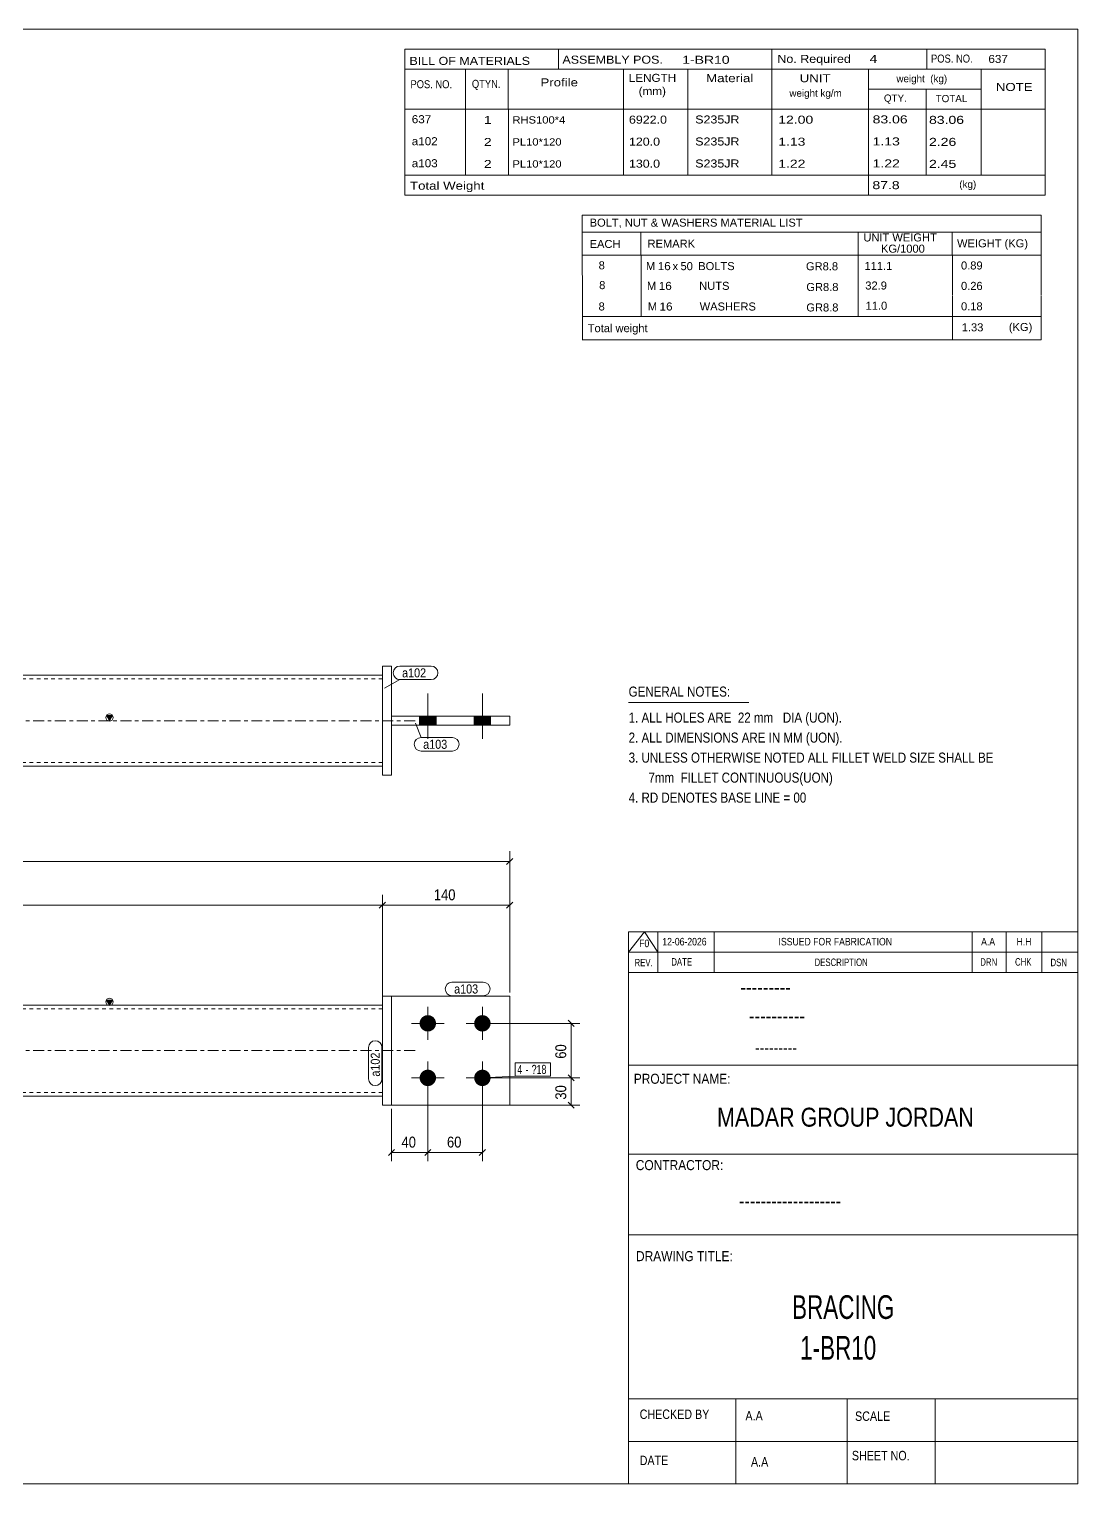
# Model space of a CAD drawing. Header units: millimetres. Extents: x 2 to 579, y 1 to 405.
# Drawn here: x 290.7 to 579, y 5 to 405 of the extents above; entities that cross this region are included whole.
import ezdxf

# ---------------------------------------------------------------- set-up
doc = ezdxf.new("R2010")
doc.units = ezdxf.units.MM
for name, pattern in [('XKITLINE00', [0]), ('XKITLINE01', [4, 1, -1, 1, -1]), ('XKITLINE03', [6, 3, -1, 1, -1])]:
    doc.linetypes.add(name, pattern=pattern)
for name, color, linetype, lineweight in [('Bolt', 3, 'Continuous', 0), ('BoltMark', 7, 'Continuous', 0), ('Dimensions', 7, 'Continuous', 0), ('DrawingSheet', 5, 'Continuous', 0), ('OtherObjectType', 7, 'Continuous', 0), ('Part', 2, 'Continuous', 0), ('PartMark', 7, 'Continuous', 0)]:
    doc.layers.add(name, color=color, linetype=linetype, lineweight=lineweight)
doc.styles.add('@ARIAL_UNICODE_MS_BOLD', font='ARIAL.TTF')
doc.styles.add('ARIAL', font='ARIAL.TTF')
doc.styles.add('ARIAL_NARROW', font='ARIALN.TTF')
doc.styles.add('COMIC_SANS_MS_BOLD', font='COMICBD.TTF')
doc.styles.add('SWIS721_EX_BT', font='ARIAL.TTF')
doc.styles.add('SWISSE', font='ARIAL.TTF')

# ---------------------------------------------------------------- blocks, each defined once
blk = doc.blocks.new('*A2')
at = {"layer": 'Bolt'}
for points in [[(400.36, 133.88), (400.41, 133.88), (400.47, 133.88), (400.52, 133.87), (400.58, 133.87), (400.63, 133.86), (400.68, 133.85), (400.74, 133.84), (400.79, 133.83), (400.85, 133.81), (400.9, 133.8), (400.95, 133.79), (401.01, 133.77), (401.06, 133.75), (401.11, 133.73), (401.16, 133.71), (401.21, 133.69), (401.26, 133.67), (401.31, 133.64), (401.36, 133.62), (401.41, 133.59), (401.46, 133.56), (401.5, 133.53), (401.55, 133.5), (401.6, 133.47), (401.64, 133.44), (401.68, 133.41), (401.73, 133.37), (401.77, 133.34), (401.81, 133.3), (401.85, 133.26), (401.89, 133.22), (401.93, 133.18), (401.97, 133.14), (402, 133.1), (402.04, 133.06), (402.07, 133.02), (402.11, 132.97), (402.14, 132.93), (402.17, 132.88), (402.2, 132.84), (402.23, 132.79), (402.26, 132.74), (402.28, 132.69), (402.31, 132.64), (402.33, 132.59), (402.36, 132.54), (402.38, 132.49), (402.4, 132.44), (402.42, 132.39), (402.44, 132.34), (402.45, 132.29), (402.47, 132.23), (402.48, 132.18), (402.5, 132.13), (402.51, 132.07), (402.52, 132.02), (402.53, 131.96), (402.53, 131.91), (402.54, 131.85), (402.54, 131.8), (402.55, 131.74), (402.55, 131.69), (402.55, 131.63), (402.55, 131.58), (402.55, 131.52), (402.54, 131.47), (402.54, 131.41), (402.53, 131.36), (402.53, 131.3), (402.52, 131.25), (402.51, 131.19), (402.5, 131.14), (402.48, 131.09), (402.47, 131.03), (402.45, 130.98), (402.44, 130.93), (402.42, 130.87), (402.4, 130.82), (402.38, 130.77), (402.36, 130.72), (402.33, 130.67), (402.31, 130.62), (402.28, 130.57), (402.26, 130.52), (402.23, 130.48), (402.2, 130.43), (402.17, 130.38), (402.14, 130.34), (402.11, 130.29), (402.07, 130.25), (402.04, 130.2), (402, 130.16), (401.97, 130.12), (401.93, 130.08), (401.89, 130.04), (401.85, 130), (401.81, 129.97), (401.77, 129.93), (401.73, 129.89), (401.68, 129.86), (401.64, 129.82), (401.6, 129.79), (401.55, 129.76), (401.5, 129.73), (401.46, 129.7), (401.41, 129.67), (401.36, 129.65), (401.31, 129.62), (401.26, 129.6), (401.21, 129.58), (401.16, 129.55), (401.11, 129.53), (401.06, 129.51), (401.01, 129.5), (400.95, 129.48), (400.9, 129.46), (400.85, 129.45), (400.79, 129.44), (400.74, 129.43), (400.68, 129.42), (400.63, 129.41), (400.58, 129.4), (400.52, 129.39), (400.47, 129.39), (400.41, 129.38), (400.36, 129.38), (400.3, 129.38), (400.24, 129.38), (400.19, 129.38), (400.13, 129.39), (400.08, 129.39), (400.02, 129.4), (399.97, 129.41), (399.92, 129.42), (399.86, 129.43), (399.81, 129.44), (399.75, 129.45), (399.7, 129.46), (399.65, 129.48), (399.59, 129.5), (399.54, 129.51), (399.49, 129.53), (399.44, 129.55), (399.39, 129.58), (399.34, 129.6), (399.29, 129.62), (399.24, 129.65), (399.19, 129.67), (399.14, 129.7), (399.1, 129.73), (399.05, 129.76), (399, 129.79), (398.96, 129.82), (398.92, 129.86), (398.87, 129.89), (398.83, 129.93), (398.79, 129.97), (398.75, 130), (398.71, 130.04), (398.67, 130.08), (398.63, 130.12), (398.6, 130.16), (398.56, 130.2), (398.53, 130.25), (398.49, 130.29), (398.46, 130.34), (398.43, 130.38), (398.4, 130.43), (398.37, 130.48), (398.34, 130.52), (398.32, 130.57), (398.29, 130.62), (398.27, 130.67), (398.24, 130.72), (398.22, 130.77), (398.2, 130.82), (398.18, 130.87), (398.16, 130.93), (398.15, 130.98), (398.13, 131.03), (398.12, 131.09), (398.1, 131.14), (398.09, 131.19), (398.08, 131.25), (398.07, 131.3), (398.07, 131.36), (398.06, 131.41), (398.06, 131.47), (398.05, 131.52), (398.05, 131.58), (398.05, 131.63), (398.05, 131.69), (398.05, 131.74), (398.06, 131.8), (398.06, 131.85), (398.07, 131.91), (398.07, 131.96), (398.08, 132.02), (398.09, 132.07), (398.1, 132.13), (398.12, 132.18), (398.13, 132.23), (398.15, 132.29), (398.16, 132.34), (398.18, 132.39), (398.2, 132.44), (398.22, 132.49), (398.24, 132.54), (398.27, 132.59), (398.29, 132.64), (398.32, 132.69), (398.34, 132.74), (398.37, 132.79), (398.4, 132.84), (398.43, 132.88), (398.46, 132.93), (398.49, 132.97), (398.53, 133.02), (398.56, 133.06), (398.6, 133.1), (398.63, 133.14), (398.67, 133.18), (398.71, 133.22), (398.75, 133.26), (398.79, 133.3), (398.83, 133.34), (398.87, 133.37), (398.92, 133.41), (398.96, 133.44), (399, 133.47), (399.05, 133.5), (399.1, 133.53), (399.14, 133.56), (399.19, 133.59), (399.24, 133.62), (399.29, 133.64), (399.34, 133.67), (399.39, 133.69), (399.44, 133.71), (399.49, 133.73), (399.54, 133.75), (399.59, 133.77), (399.65, 133.79), (399.7, 133.8), (399.75, 133.81), (399.81, 133.83), (399.86, 133.84), (399.92, 133.85), (399.97, 133.86), (400.02, 133.87), (400.08, 133.87), (400.13, 133.88), (400.19, 133.88), (400.24, 133.88), (400.3, 133.88)], [(415.36, 133.88), (415.41, 133.88), (415.47, 133.88), (415.52, 133.87), (415.58, 133.87), (415.63, 133.86), (415.68, 133.85), (415.74, 133.84), (415.79, 133.83), (415.85, 133.81), (415.9, 133.8), (415.95, 133.79), (416.01, 133.77), (416.06, 133.75), (416.11, 133.73), (416.16, 133.71), (416.21, 133.69), (416.26, 133.67), (416.31, 133.64), (416.36, 133.62), (416.41, 133.59), (416.46, 133.56), (416.5, 133.53), (416.55, 133.5), (416.6, 133.47), (416.64, 133.44), (416.68, 133.41), (416.73, 133.37), (416.77, 133.34), (416.81, 133.3), (416.85, 133.26), (416.89, 133.22), (416.93, 133.18), (416.97, 133.14), (417, 133.1), (417.04, 133.06), (417.07, 133.02), (417.11, 132.97), (417.14, 132.93), (417.17, 132.88), (417.2, 132.84), (417.23, 132.79), (417.26, 132.74), (417.28, 132.69), (417.31, 132.64), (417.33, 132.59), (417.36, 132.54), (417.38, 132.49), (417.4, 132.44), (417.42, 132.39), (417.44, 132.34), (417.45, 132.29), (417.47, 132.23), (417.48, 132.18), (417.5, 132.13), (417.51, 132.07), (417.52, 132.02), (417.53, 131.96), (417.53, 131.91), (417.54, 131.85), (417.54, 131.8), (417.55, 131.74), (417.55, 131.69), (417.55, 131.63), (417.55, 131.58), (417.55, 131.52), (417.54, 131.47), (417.54, 131.41), (417.53, 131.36), (417.53, 131.3), (417.52, 131.25), (417.51, 131.19), (417.5, 131.14), (417.48, 131.09), (417.47, 131.03), (417.45, 130.98), (417.44, 130.93), (417.42, 130.87), (417.4, 130.82), (417.38, 130.77), (417.36, 130.72), (417.33, 130.67), (417.31, 130.62), (417.28, 130.57), (417.26, 130.52), (417.23, 130.48), (417.2, 130.43), (417.17, 130.38), (417.14, 130.34), (417.11, 130.29), (417.07, 130.25), (417.04, 130.2), (417, 130.16), (416.97, 130.12), (416.93, 130.08), (416.89, 130.04), (416.85, 130), (416.81, 129.97), (416.77, 129.93), (416.73, 129.89), (416.68, 129.86), (416.64, 129.82), (416.6, 129.79), (416.55, 129.76), (416.5, 129.73), (416.46, 129.7), (416.41, 129.67), (416.36, 129.65), (416.31, 129.62), (416.26, 129.6), (416.21, 129.58), (416.16, 129.55), (416.11, 129.53), (416.06, 129.51), (416.01, 129.5), (415.95, 129.48), (415.9, 129.46), (415.85, 129.45), (415.79, 129.44), (415.74, 129.43), (415.68, 129.42), (415.63, 129.41), (415.58, 129.4), (415.52, 129.39), (415.47, 129.39), (415.41, 129.38), (415.36, 129.38), (415.3, 129.38), (415.24, 129.38), (415.19, 129.38), (415.13, 129.39), (415.08, 129.39), (415.02, 129.4), (414.97, 129.41), (414.92, 129.42), (414.86, 129.43), (414.81, 129.44), (414.75, 129.45), (414.7, 129.46), (414.65, 129.48), (414.59, 129.5), (414.54, 129.51), (414.49, 129.53), (414.44, 129.55), (414.39, 129.58), (414.34, 129.6), (414.29, 129.62), (414.24, 129.65), (414.19, 129.67), (414.14, 129.7), (414.1, 129.73), (414.05, 129.76), (414, 129.79), (413.96, 129.82), (413.92, 129.86), (413.87, 129.89), (413.83, 129.93), (413.79, 129.97), (413.75, 130), (413.71, 130.04), (413.67, 130.08), (413.63, 130.12), (413.6, 130.16), (413.56, 130.2), (413.53, 130.25), (413.49, 130.29), (413.46, 130.34), (413.43, 130.38), (413.4, 130.43), (413.37, 130.48), (413.34, 130.52), (413.32, 130.57), (413.29, 130.62), (413.27, 130.67), (413.24, 130.72), (413.22, 130.77), (413.2, 130.82), (413.18, 130.87), (413.16, 130.93), (413.15, 130.98), (413.13, 131.03), (413.12, 131.09), (413.1, 131.14), (413.09, 131.19), (413.08, 131.25), (413.07, 131.3), (413.07, 131.36), (413.06, 131.41), (413.06, 131.47), (413.05, 131.52), (413.05, 131.58), (413.05, 131.63), (413.05, 131.69), (413.05, 131.74), (413.06, 131.8), (413.06, 131.85), (413.07, 131.91), (413.07, 131.96), (413.08, 132.02), (413.09, 132.07), (413.1, 132.13), (413.12, 132.18), (413.13, 132.23), (413.15, 132.29), (413.16, 132.34), (413.18, 132.39), (413.2, 132.44), (413.22, 132.49), (413.24, 132.54), (413.27, 132.59), (413.29, 132.64), (413.32, 132.69), (413.34, 132.74), (413.37, 132.79), (413.4, 132.84), (413.43, 132.88), (413.46, 132.93), (413.49, 132.97), (413.53, 133.02), (413.56, 133.06), (413.6, 133.1), (413.63, 133.14), (413.67, 133.18), (413.71, 133.22), (413.75, 133.26), (413.79, 133.3), (413.83, 133.34), (413.87, 133.37), (413.92, 133.41), (413.96, 133.44), (414, 133.47), (414.05, 133.5), (414.1, 133.53), (414.14, 133.56), (414.19, 133.59), (414.24, 133.62), (414.29, 133.64), (414.34, 133.67), (414.39, 133.69), (414.44, 133.71), (414.49, 133.73), (414.54, 133.75), (414.59, 133.77), (414.65, 133.79), (414.7, 133.8), (414.75, 133.81), (414.81, 133.83), (414.86, 133.84), (414.92, 133.85), (414.97, 133.86), (415.02, 133.87), (415.08, 133.87), (415.13, 133.88), (415.19, 133.88), (415.24, 133.88), (415.3, 133.88)], [(400.36, 118.88), (400.41, 118.88), (400.47, 118.88), (400.52, 118.87), (400.58, 118.87), (400.63, 118.86), (400.68, 118.85), (400.74, 118.84), (400.79, 118.83), (400.85, 118.81), (400.9, 118.8), (400.95, 118.79), (401.01, 118.77), (401.06, 118.75), (401.11, 118.73), (401.16, 118.71), (401.21, 118.69), (401.26, 118.67), (401.31, 118.64), (401.36, 118.62), (401.41, 118.59), (401.46, 118.56), (401.5, 118.53), (401.55, 118.5), (401.6, 118.47), (401.64, 118.44), (401.68, 118.41), (401.73, 118.37), (401.77, 118.34), (401.81, 118.3), (401.85, 118.26), (401.89, 118.22), (401.93, 118.18), (401.97, 118.14), (402, 118.1), (402.04, 118.06), (402.07, 118.02), (402.11, 117.97), (402.14, 117.93), (402.17, 117.88), (402.2, 117.84), (402.23, 117.79), (402.26, 117.74), (402.28, 117.69), (402.31, 117.64), (402.33, 117.59), (402.36, 117.54), (402.38, 117.49), (402.4, 117.44), (402.42, 117.39), (402.44, 117.34), (402.45, 117.29), (402.47, 117.23), (402.48, 117.18), (402.5, 117.13), (402.51, 117.07), (402.52, 117.02), (402.53, 116.96), (402.53, 116.91), (402.54, 116.85), (402.54, 116.8), (402.55, 116.74), (402.55, 116.69), (402.55, 116.63), (402.55, 116.58), (402.55, 116.52), (402.54, 116.47), (402.54, 116.41), (402.53, 116.36), (402.53, 116.3), (402.52, 116.25), (402.51, 116.19), (402.5, 116.14), (402.48, 116.09), (402.47, 116.03), (402.45, 115.98), (402.44, 115.93), (402.42, 115.87), (402.4, 115.82), (402.38, 115.77), (402.36, 115.72), (402.33, 115.67), (402.31, 115.62), (402.28, 115.57), (402.26, 115.52), (402.23, 115.48), (402.2, 115.43), (402.17, 115.38), (402.14, 115.34), (402.11, 115.29), (402.07, 115.25), (402.04, 115.2), (402, 115.16), (401.97, 115.12), (401.93, 115.08), (401.89, 115.04), (401.85, 115), (401.81, 114.97), (401.77, 114.93), (401.73, 114.89), (401.68, 114.86), (401.64, 114.82), (401.6, 114.79), (401.55, 114.76), (401.5, 114.73), (401.46, 114.7), (401.41, 114.67), (401.36, 114.65), (401.31, 114.62), (401.26, 114.6), (401.21, 114.58), (401.16, 114.55), (401.11, 114.53), (401.06, 114.51), (401.01, 114.5), (400.95, 114.48), (400.9, 114.46), (400.85, 114.45), (400.79, 114.44), (400.74, 114.43), (400.68, 114.42), (400.63, 114.41), (400.58, 114.4), (400.52, 114.39), (400.47, 114.39), (400.41, 114.38), (400.36, 114.38), (400.3, 114.38), (400.24, 114.38), (400.19, 114.38), (400.13, 114.39), (400.08, 114.39), (400.02, 114.4), (399.97, 114.41), (399.92, 114.42), (399.86, 114.43), (399.81, 114.44), (399.75, 114.45), (399.7, 114.46), (399.65, 114.48), (399.59, 114.5), (399.54, 114.51), (399.49, 114.53), (399.44, 114.55), (399.39, 114.58), (399.34, 114.6), (399.29, 114.62), (399.24, 114.65), (399.19, 114.67), (399.14, 114.7), (399.1, 114.73), (399.05, 114.76), (399, 114.79), (398.96, 114.82), (398.92, 114.86), (398.87, 114.89), (398.83, 114.93), (398.79, 114.97), (398.75, 115), (398.71, 115.04), (398.67, 115.08), (398.63, 115.12), (398.6, 115.16), (398.56, 115.2), (398.53, 115.25), (398.49, 115.29), (398.46, 115.34), (398.43, 115.38), (398.4, 115.43), (398.37, 115.48), (398.34, 115.52), (398.32, 115.57), (398.29, 115.62), (398.27, 115.67), (398.24, 115.72), (398.22, 115.77), (398.2, 115.82), (398.18, 115.87), (398.16, 115.93), (398.15, 115.98), (398.13, 116.03), (398.12, 116.09), (398.1, 116.14), (398.09, 116.19), (398.08, 116.25), (398.07, 116.3), (398.07, 116.36), (398.06, 116.41), (398.06, 116.47), (398.05, 116.52), (398.05, 116.58), (398.05, 116.63), (398.05, 116.69), (398.05, 116.74), (398.06, 116.8), (398.06, 116.85), (398.07, 116.91), (398.07, 116.96), (398.08, 117.02), (398.09, 117.07), (398.1, 117.13), (398.12, 117.18), (398.13, 117.23), (398.15, 117.29), (398.16, 117.34), (398.18, 117.39), (398.2, 117.44), (398.22, 117.49), (398.24, 117.54), (398.27, 117.59), (398.29, 117.64), (398.32, 117.69), (398.34, 117.74), (398.37, 117.79), (398.4, 117.84), (398.43, 117.88), (398.46, 117.93), (398.49, 117.97), (398.53, 118.02), (398.56, 118.06), (398.6, 118.1), (398.63, 118.14), (398.67, 118.18), (398.71, 118.22), (398.75, 118.26), (398.79, 118.3), (398.83, 118.34), (398.87, 118.37), (398.92, 118.41), (398.96, 118.44), (399, 118.47), (399.05, 118.5), (399.1, 118.53), (399.14, 118.56), (399.19, 118.59), (399.24, 118.62), (399.29, 118.64), (399.34, 118.67), (399.39, 118.69), (399.44, 118.71), (399.49, 118.73), (399.54, 118.75), (399.59, 118.77), (399.65, 118.79), (399.7, 118.8), (399.75, 118.81), (399.81, 118.83), (399.86, 118.84), (399.92, 118.85), (399.97, 118.86), (400.02, 118.87), (400.08, 118.87), (400.13, 118.88), (400.19, 118.88), (400.24, 118.88), (400.3, 118.88)], [(415.36, 118.88), (415.41, 118.88), (415.47, 118.88), (415.52, 118.87), (415.58, 118.87), (415.63, 118.86), (415.68, 118.85), (415.74, 118.84), (415.79, 118.83), (415.85, 118.81), (415.9, 118.8), (415.95, 118.79), (416.01, 118.77), (416.06, 118.75), (416.11, 118.73), (416.16, 118.71), (416.21, 118.69), (416.26, 118.67), (416.31, 118.64), (416.36, 118.62), (416.41, 118.59), (416.46, 118.56), (416.5, 118.53), (416.55, 118.5), (416.6, 118.47), (416.64, 118.44), (416.68, 118.41), (416.73, 118.37), (416.77, 118.34), (416.81, 118.3), (416.85, 118.26), (416.89, 118.22), (416.93, 118.18), (416.97, 118.14), (417, 118.1), (417.04, 118.06), (417.07, 118.02), (417.11, 117.97), (417.14, 117.93), (417.17, 117.88), (417.2, 117.84), (417.23, 117.79), (417.26, 117.74), (417.28, 117.69), (417.31, 117.64), (417.33, 117.59), (417.36, 117.54), (417.38, 117.49), (417.4, 117.44), (417.42, 117.39), (417.44, 117.34), (417.45, 117.29), (417.47, 117.23), (417.48, 117.18), (417.5, 117.13), (417.51, 117.07), (417.52, 117.02), (417.53, 116.96), (417.53, 116.91), (417.54, 116.85), (417.54, 116.8), (417.55, 116.74), (417.55, 116.69), (417.55, 116.63), (417.55, 116.58), (417.55, 116.52), (417.54, 116.47), (417.54, 116.41), (417.53, 116.36), (417.53, 116.3), (417.52, 116.25), (417.51, 116.19), (417.5, 116.14), (417.48, 116.09), (417.47, 116.03), (417.45, 115.98), (417.44, 115.93), (417.42, 115.87), (417.4, 115.82), (417.38, 115.77), (417.36, 115.72), (417.33, 115.67), (417.31, 115.62), (417.28, 115.57), (417.26, 115.52), (417.23, 115.48), (417.2, 115.43), (417.17, 115.38), (417.14, 115.34), (417.11, 115.29), (417.07, 115.25), (417.04, 115.2), (417, 115.16), (416.97, 115.12), (416.93, 115.08), (416.89, 115.04), (416.85, 115), (416.81, 114.97), (416.77, 114.93), (416.73, 114.89), (416.68, 114.86), (416.64, 114.82), (416.6, 114.79), (416.55, 114.76), (416.5, 114.73), (416.46, 114.7), (416.41, 114.67), (416.36, 114.65), (416.31, 114.62), (416.26, 114.6), (416.21, 114.58), (416.16, 114.55), (416.11, 114.53), (416.06, 114.51), (416.01, 114.5), (415.95, 114.48), (415.9, 114.46), (415.85, 114.45), (415.79, 114.44), (415.74, 114.43), (415.68, 114.42), (415.63, 114.41), (415.58, 114.4), (415.52, 114.39), (415.47, 114.39), (415.41, 114.38), (415.36, 114.38), (415.3, 114.38), (415.24, 114.38), (415.19, 114.38), (415.13, 114.39), (415.08, 114.39), (415.02, 114.4), (414.97, 114.41), (414.92, 114.42), (414.86, 114.43), (414.81, 114.44), (414.75, 114.45), (414.7, 114.46), (414.65, 114.48), (414.59, 114.5), (414.54, 114.51), (414.49, 114.53), (414.44, 114.55), (414.39, 114.58), (414.34, 114.6), (414.29, 114.62), (414.24, 114.65), (414.19, 114.67), (414.14, 114.7), (414.1, 114.73), (414.05, 114.76), (414, 114.79), (413.96, 114.82), (413.92, 114.86), (413.87, 114.89), (413.83, 114.93), (413.79, 114.97), (413.75, 115), (413.71, 115.04), (413.67, 115.08), (413.63, 115.12), (413.6, 115.16), (413.56, 115.2), (413.53, 115.25), (413.49, 115.29), (413.46, 115.34), (413.43, 115.38), (413.4, 115.43), (413.37, 115.48), (413.34, 115.52), (413.32, 115.57), (413.29, 115.62), (413.27, 115.67), (413.24, 115.72), (413.22, 115.77), (413.2, 115.82), (413.18, 115.87), (413.16, 115.93), (413.15, 115.98), (413.13, 116.03), (413.12, 116.09), (413.1, 116.14), (413.09, 116.19), (413.08, 116.25), (413.07, 116.3), (413.07, 116.36), (413.06, 116.41), (413.06, 116.47), (413.05, 116.52), (413.05, 116.58), (413.05, 116.63), (413.05, 116.69), (413.05, 116.74), (413.06, 116.8), (413.06, 116.85), (413.07, 116.91), (413.07, 116.96), (413.08, 117.02), (413.09, 117.07), (413.1, 117.13), (413.12, 117.18), (413.13, 117.23), (413.15, 117.29), (413.16, 117.34), (413.18, 117.39), (413.2, 117.44), (413.22, 117.49), (413.24, 117.54), (413.27, 117.59), (413.29, 117.64), (413.32, 117.69), (413.34, 117.74), (413.37, 117.79), (413.4, 117.84), (413.43, 117.88), (413.46, 117.93), (413.49, 117.97), (413.53, 118.02), (413.56, 118.06), (413.6, 118.1), (413.63, 118.14), (413.67, 118.18), (413.71, 118.22), (413.75, 118.26), (413.79, 118.3), (413.83, 118.34), (413.87, 118.37), (413.92, 118.41), (413.96, 118.44), (414, 118.47), (414.05, 118.5), (414.1, 118.53), (414.14, 118.56), (414.19, 118.59), (414.24, 118.62), (414.29, 118.64), (414.34, 118.67), (414.39, 118.69), (414.44, 118.71), (414.49, 118.73), (414.54, 118.75), (414.59, 118.77), (414.65, 118.79), (414.7, 118.8), (414.75, 118.81), (414.81, 118.83), (414.86, 118.84), (414.92, 118.85), (414.97, 118.86), (415.02, 118.87), (415.08, 118.87), (415.13, 118.88), (415.19, 118.88), (415.24, 118.88), (415.3, 118.88)]]:
    blk.add_hatch(color=3, dxfattribs=at).paths.add_polyline_path(points, flags=17)
at = {"layer": 'Bolt', "color": 3, "linetype": 'XKITLINE00', "lineweight": 0}
for p, q in [((400.3, 127.13), (400.3, 136.13)), ((415.3, 127.13), (415.3, 136.13)), ((395.8, 131.63), (404.8, 131.63)), ((410.8, 131.63), (419.8, 131.63)), ((400.3, 112.13), (400.3, 121.13)), ((415.3, 112.13), (415.3, 121.13)), ((395.8, 116.63), (404.8, 116.63)), ((410.8, 116.63), (419.8, 116.63))]:
    blk.add_line(p, q, dxfattribs=at)
blk = doc.blocks.new('*A3')
at = {"layer": 'Part'}
blk.add_hatch(color=2, dxfattribs=at).paths.add_polyline_path([(312, 138.03), (313.6, 138.03), (312.8, 136.63)], flags=17)
at = {"layer": 'Part', "color": 2, "linetype": 'XKITLINE00', "lineweight": 0}
for p, q in [((87.7, 136.63), (237.7, 136.63)), ((237.8, 136.63), (387.8, 136.63)), ((312.8, 136.63), (312, 138.03)), ((312, 138.03), (313.6, 138.03)), ((313.6, 138.03), (312.8, 136.63)), ((237.7, 111.63), (87.7, 111.63)), ((387.8, 111.63), (237.8, 111.63))]:
    blk.add_line(p, q, dxfattribs=at)
at = {"layer": 'Part', "color": 7, "linetype": 'XKITLINE01', "lineweight": 0}
for p, q in [((87.7, 111.63), (87.7, 136.63)), ((387.8, 136.63), (387.8, 111.63)), ((237.7, 135.63), (87.7, 135.63)), ((387.8, 135.63), (237.8, 135.63)), ((237.7, 112.63), (87.7, 112.63)), ((387.8, 112.63), (237.8, 112.63))]:
    blk.add_line(p, q, dxfattribs=at)
at = {"layer": 'Part', "color": 7, "linetype": 'XKITLINE03', "lineweight": 0}
for p, q in [((77.7, 124.13), (237.7, 124.13)), ((237.8, 124.13), (397.8, 124.13))]:
    blk.add_line(p, q, dxfattribs=at)
at = {"layer": 'Part', "color": 2, "linetype": 'XKITLINE00', "lineweight": 0}
blk.add_circle((312.8, 137.53), 1, dxfattribs=at)
blk = doc.blocks.new('*A6')
at = {"layer": 'Part', "color": 2, "linetype": 'XKITLINE00', "lineweight": 0}
for p, q in [((387.8, 109.13), (387.8, 139.13)), ((387.8, 139.13), (390.3, 139.13)), ((390.3, 139.13), (390.3, 109.13)), ((390.3, 109.13), (387.8, 109.13))]:
    blk.add_line(p, q, dxfattribs=at)
blk = doc.blocks.new('*A7')
at = {"layer": 'Part', "color": 2, "linetype": 'XKITLINE00', "lineweight": 0}
for p, q in [((390.3, 139.13), (422.8, 139.13)), ((422.8, 139.13), (422.8, 109.13)), ((422.8, 109.13), (390.3, 109.13))]:
    blk.add_line(p, q, dxfattribs=at)
at = {"layer": 'Part', "color": 7, "linetype": 'XKITLINE01', "lineweight": 0}
blk.add_line((390.3, 109.13), (390.3, 139.13), dxfattribs=at)
blk = doc.blocks.new('*A9')
at = {"layer": 'Bolt'}
for points in [[(398.05, 213.58), (398.05, 216.08), (402.55, 216.08), (402.55, 213.58)], [(398.05, 213.58), (398.05, 216.08), (402.55, 216.08), (402.55, 213.58)], [(413.05, 213.58), (413.05, 216.08), (417.55, 216.08), (417.55, 213.58)], [(413.05, 213.58), (413.05, 216.08), (417.55, 216.08), (417.55, 213.58)]]:
    blk.add_hatch(color=3, dxfattribs=at).paths.add_polyline_path(points, flags=17)
at = {"layer": 'Bolt', "color": 3, "linetype": 'XKITLINE00', "lineweight": 0}
for p, q in [((400.3, 209.83), (400.3, 222.33)), ((400.3, 209.83), (400.3, 222.33)), ((415.3, 209.83), (415.3, 222.33)), ((415.3, 209.83), (415.3, 222.33)), ((398.05, 213.58), (398.05, 216.08)), ((398.05, 213.58), (398.05, 216.08)), ((402.55, 213.58), (402.55, 216.08)), ((402.55, 213.58), (402.55, 216.08)), ((413.05, 213.58), (413.05, 216.08)), ((413.05, 213.58), (413.05, 216.08)), ((417.55, 213.58), (417.55, 216.08)), ((417.55, 213.58), (417.55, 216.08))]:
    blk.add_line(p, q, dxfattribs=at)
blk = doc.blocks.new('*A10')
at = {"layer": 'Part'}
blk.add_hatch(color=2, dxfattribs=at).paths.add_polyline_path([(312, 216.23), (313.6, 216.23), (312.8, 214.83)], flags=17)
at = {"layer": 'Part', "color": 2, "linetype": 'XKITLINE00', "lineweight": 0}
for p, q in [((237.7, 227.33), (87.7, 227.33)), ((387.8, 227.33), (237.8, 227.33)), ((312.8, 214.83), (312, 216.23)), ((312, 216.23), (313.6, 216.23)), ((313.6, 216.23), (312.8, 214.83)), ((237.7, 202.33), (87.7, 202.33)), ((387.8, 202.33), (237.8, 202.33))]:
    blk.add_line(p, q, dxfattribs=at)
at = {"layer": 'Part', "color": 7, "linetype": 'XKITLINE01', "lineweight": 0}
for p, q in [((87.7, 202.33), (87.7, 227.33)), ((237.7, 226.33), (87.7, 226.33)), ((387.8, 226.33), (237.8, 226.33)), ((387.8, 202.33), (387.8, 227.33)), ((237.7, 203.33), (87.7, 203.33)), ((387.8, 203.33), (237.8, 203.33))]:
    blk.add_line(p, q, dxfattribs=at)
at = {"layer": 'Part', "color": 7, "linetype": 'XKITLINE03', "lineweight": 0}
for p, q in [((77.7, 214.83), (237.7, 214.83)), ((237.8, 214.83), (397.8, 214.83))]:
    blk.add_line(p, q, dxfattribs=at)
at = {"layer": 'Part', "color": 2, "linetype": 'XKITLINE00', "lineweight": 0}
blk.add_circle((312.8, 215.73), 1, dxfattribs=at)
blk = doc.blocks.new('*A13')
at = {"layer": 'Part', "color": 2, "linetype": 'XKITLINE00', "lineweight": 0}
for p, q in [((387.8, 199.83), (387.8, 229.83)), ((387.8, 229.83), (390.3, 229.83)), ((390.3, 229.83), (390.3, 199.83)), ((390.3, 199.83), (387.8, 199.83))]:
    blk.add_line(p, q, dxfattribs=at)
blk = doc.blocks.new('*A14')
at = {"layer": 'Part', "color": 2, "linetype": 'XKITLINE00', "lineweight": 0}
for p, q in [((390.3, 216.08), (390.3, 213.58)), ((422.8, 216.08), (390.3, 216.08)), ((422.8, 213.58), (422.8, 216.08)), ((390.3, 213.58), (422.8, 213.58))]:
    blk.add_line(p, q, dxfattribs=at)
blk = doc.blocks.new('*A15')
at = {"layer": 'DrawingSheet', "color": 5, "linetype": 'XKITLINE00', "lineweight": 0}
for p, q in [((579, 405), (5, 405)), ((5, 405), (5, 5)), ((579, 5), (579, 405)), ((5, 5), (579, 5))]:
    blk.add_line(p, q, dxfattribs=at)
at = {"layer": 'DrawingSheet', "color": 5, "style": 'ARIAL', "width": 0.85}
blk.add_text('Tekla structures', height=2, rotation=90, dxfattribs=at).set_placement((4.5, 5.5))
blk = doc.blocks.new('*A16')
at = {"layer": 'OtherObjectType', "color": 7, "linetype": 'XKITLINE00', "lineweight": 0}
for p, q in [((442.76, 353.85), (442.75, 342.85)), ((442.76, 353.85), (568.88, 353.85)), ((568.88, 353.85), (568.88, 342.85)), ((442.75, 349.2), (568.88, 349.2)), ((458.87, 349.21), (458.87, 342.85)), ((518.57, 349.21), (518.57, 342.85)), ((544.47, 349.19), (544.47, 342.85)), ((442.76, 342.82), (442.76, 337.32)), ((442.77, 342.85), (568.88, 342.85)), ((458.92, 342.85), (458.92, 337.23)), ((518.57, 342.85), (518.57, 337.23)), ((544.5, 342.85), (544.5, 337.35)), ((568.88, 342.85), (568.88, 337.35)), ((442.79, 337.23), (442.79, 331.62)), ((458.95, 337.23), (458.95, 331.61)), ((518.57, 337.23), (518.57, 331.61)), ((544.5, 337.23), (544.5, 331.73)), ((568.88, 337.23), (568.88, 331.73)), ((442.79, 331.6), (442.79, 326.03)), ((458.95, 331.61), (458.95, 325.99)), ((518.57, 331.61), (518.57, 325.99)), ((544.5, 331.61), (544.5, 326)), ((568.88, 331.61), (568.88, 326)), ((568.88, 326), (442.75, 326.03)), ((442.78, 325.99), (442.78, 319.59)), ((442.85, 325.99), (568.87, 325.99)), ((544.5, 325.96), (544.5, 319.54)), ((568.87, 325.96), (568.87, 319.55)), ((442.77, 319.55), (568.87, 319.55))]:
    blk.add_line(p, q, dxfattribs=at)
at = {"layer": 'OtherObjectType', "color": 7, "style": 'ARIAL_NARROW'}
for s, width, p in [('BOLT, NUT & WASHERS MATERIAL LIST', 1.211571, (444.79, 350.69)), ('UNIT WEIGHT', 1.211571, (520.03, 346.62)), ('EACH', 1.211571, (444.78, 344.82)), ('REMARK', 1.211571, (460.7, 344.91)), (' KG/1000', 1.211571, (524.02, 343.53)), ('WEIGHT (KG)', 1.211571, (545.78, 345)), ('8', 1.211571, (447.26, 338.95)), ('M', 1.211571, (460.26, 338.75)), ('16', 1.275, (463.5, 338.73)), ('x', 1.211571, (467.58, 338.73)), ('50', 1.211571, (469.76, 338.72)), ('BOLTS', 1.211571, (474.63, 338.74)), ('GR8.8', 1.211571, (504.25, 338.69)), ('111.1', 1.211571, (520.34, 338.78)), ('0.89', 1.211571, (546.87, 338.91)), ('8', 1.211571, (447.4, 333.51)), ('M', 1.211571, (460.54, 333.31)), ('16', 1.275, (463.78, 333.29)), ('NUTS', 1.211571, (474.91, 333.31)), ('GR8.8', 1.211571, (504.35, 332.99)), ('32.9', 1.211571, (520.56, 333.4)), ('0.26', 1.211571, (546.87, 333.29)), ('8', 1.211571, (447.24, 327.64)), ('M', 1.211571, (460.76, 327.64)), ('16', 1.275, (464, 327.62)), ('WASHERS', 1.211571, (475.04, 327.63)), ('GR8.8', 1.211571, (504.35, 327.37)), ('11.0', 1.211571, (520.64, 327.84)), ('0.18', 1.211571, (546.87, 327.68)), ('1.33', 1.211571, (547.07, 321.9)), ('(KG)', 1.211571, (560.02, 322)), ('Total weight', 1.211571, (444.26, 321.67))]:
    blk.add_text(s, height=2.2, dxfattribs=dict(at, width=width)).set_placement(p)
blk = doc.blocks.new('*A17')
at = {"layer": 'OtherObjectType', "color": 7, "linetype": 'XKITLINE00', "lineweight": 0}
blk.add_line((455.5, 219.82), (488.5, 219.82), dxfattribs=at)
at = {"layer": 'OtherObjectType', "color": 7, "style": 'ARIAL_NARROW', "width": 1.008832}
for s, p in [('GENERAL NOTES:', (455.5, 221.47)), ('1. ALL HOLES ARE  22 mm   DIA (UON).', (455.5, 214.32)), ('2. ALL DIMENSIONS ARE IN MM (UON).', (455.5, 208.82)), ('3. UNLESS OTHERWISE NOTED ALL FILLET WELD SIZE SHALL BE', (455.5, 203.32)), ('7mm  FILLET CONTINUOUS(UON)', (460.95, 197.82)), ('4. RD DENOTES BASE LINE = 00', (455.5, 192.32))]:
    blk.add_text(s, height=2.75, dxfattribs=at).set_placement(p)
blk = doc.blocks.new('*A18')
at = {"layer": 'OtherObjectType', "color": 7, "linetype": 'XKITLINE00', "lineweight": 0}
for p, q in [((455.5, 156.76), (579, 156.76)), ((455.5, 151.21), (459.82, 156.76)), ((455.5, 151.21), (455.5, 156.76)), ((459.82, 156.76), (463.53, 151.21)), ((463.53, 151.21), (463.53, 156.76)), ((478.97, 151.21), (478.97, 156.76)), ((549.98, 151.21), (549.98, 156.76)), ((559.24, 151.21), (559.24, 156.76)), ((569.12, 151.21), (569.12, 156.76)), ((579, 151.21), (579, 156.76)), ((455.5, 151.21), (579, 151.21)), ((455.5, 145.65), (455.5, 151.21)), ((459.21, 151.21), (579, 151.21)), ((463.53, 145.65), (463.53, 151.21)), ((478.97, 145.65), (478.97, 151.21)), ((549.98, 145.65), (549.98, 151.21)), ((559.24, 145.65), (559.24, 151.21)), ((569.12, 145.65), (569.12, 151.21)), ((579, 145.65), (579, 151.21))]:
    blk.add_line(p, q, dxfattribs=at)
at = {"layer": 'OtherObjectType', "color": 7, "style": 'ARIAL_NARROW'}
for s, height, width, p in [('F0', 2.058, 1.008832, (458.4, 152.59)), ('12-06-2026', 2.058, 1.008832, (464.76, 153.06)), ('ISSUED FOR FABRICATION', 2.0583, 1.008832, (496.71, 153.06)), ('A.A', 2.058, 1.008832, (552.4, 153.06)), ('H.H', 2.058, 1.008832, (562.13, 153.06)), ('REV.', 2.058, 0.907949, (457.13, 147.31)), ('DATE', 2.058, 0.907949, (467.23, 147.5)), ('DESCRIPTION', 2.0583, 0.907949, (506.61, 147.39)), ('DRN', 2.058, 0.907949, (552.17, 147.47)), ('CHK', 2.058, 0.907949, (561.72, 147.5)), ('DSN', 2.058, 0.907949, (571.47, 147.35))]:
    blk.add_text(s, height=height, dxfattribs=dict(at, width=width)).set_placement(p)
blk = doc.blocks.new('*A20')
at = {"layer": 'OtherObjectType', "color": 2, "linetype": 'XKITLINE00', "lineweight": 0}
for p, q in [((455.5, 145.65), (579, 145.65)), ((455.5, 5), (455.5, 145.64)), ((578.98, 145.64), (579, 5)), ((579, 120.14), (455.5, 120.14)), ((455.5, 95.63), (579, 95.63)), ((579, 73.49), (455.5, 73.49)), ((579, 28.4), (455.5, 28.4)), ((484.94, 28.4), (484.94, 5)), ((515.62, 5), (515.62, 28.4)), ((539.75, 5), (539.75, 28.4)), ((579, 16.7), (455.5, 16.7)), ((579, 5), (455.5, 5))]:
    blk.add_line(p, q, dxfattribs=at)
at = {"layer": 'OtherObjectType', "color": 4, "style": '@ARIAL_UNICODE_MS_BOLD', "width": 0.85}
blk.add_text('---------', height=3.9, dxfattribs=at).set_placement((486.23, 139.59))
at = {"layer": 'OtherObjectType', "color": 7, "style": 'ARIAL', "width": 0.85}
for s, height, p in [('----------', 3.9, (488.56, 131.77)), ('---------', 3.25, (490.21, 123.31))]:
    blk.add_text(s, height=height, dxfattribs=at).set_placement(p)
at = {"layer": 'OtherObjectType', "color": 3, "width": 0.85}
for s, style, p in [('PROJECT NAME:', 'SWIS721_EX_BT', (456.92, 115.01)), ('CONTRACTOR:', 'SWISSE', (457.47, 91.27)), ('DRAWING TITLE:', 'SWIS721_EX_BT', (457.53, 66.24))]:
    blk.add_text(s, height=2.7618, dxfattribs=dict(at, style=style)).set_placement(p)
at = {"layer": 'OtherObjectType', "color": 7, "width": 0.85}
for s, height, p in [('MADAR GROUP JORDAN', 5.2, (479.79, 103.23)), ('CHECKED BY', 2.592, (458.53, 22.86)), ('A.A', 2.592, (487.61, 22.45)), ('SCALE', 2.592, (517.74, 22.33)), ('DATE', 2.592, (458.54, 10.16)), ('A.A', 2.592, (489.14, 9.76)), ('SHEET NO.', 2.592, (516.87, 11.49))]:
    blk.add_text(s, height=height, dxfattribs=at).set_placement(p)
at = {"layer": 'OtherObjectType', "color": 1}
for s, height, style, width, p in [('-------------------', 3.9, 'COMIC_SANS_MS_BOLD', 0.85, (485.87, 80.86)), ('BRACING', 6.5, 'ARIAL', 0.68, (500.42, 50.37)), ('1-BR10', 6.5, 'ARIAL', 0.68, (502.64, 39.17))]:
    blk.add_text(s, height=height, dxfattribs=dict(at, style=style, width=width)).set_placement(p)
blk = doc.blocks.new('*A21')
at = {"layer": 'OtherObjectType', "color": 7, "linetype": 'XKITLINE00', "lineweight": 0}
for p, q in [((393.98, 399.5), (569.98, 399.5)), ((393.98, 399.5), (393.98, 388.5)), ((436.26, 399.42), (436.26, 393.87)), ((494.85, 394), (494.85, 399.5)), ((537.43, 393.96), (537.43, 399.42)), ((569.98, 394), (569.98, 399.5)), ((393.98, 394), (569.98, 394)), ((410.64, 394), (410.64, 383)), ((422.4, 393.98), (422.4, 383.03)), ((454.12, 393.99), (454.13, 383)), ((471.78, 393.98), (471.78, 383)), ((494.85, 393.98), (494.85, 383)), ((521.43, 394), (521.43, 383)), ((552.42, 394), (552.42, 383)), ((569.98, 394), (569.98, 388.5)), ((393.98, 388.5), (393.98, 383)), ((521.45, 388.52), (552.45, 388.52)), ((537.28, 388.52), (537.28, 383)), ((569.98, 388.5), (569.98, 383)), ((393.98, 383), (569.98, 383)), ((393.98, 383), (393.98, 376.95)), ((410.63, 383), (410.63, 376.95)), ((422.44, 382.99), (422.44, 376.95)), ((454.12, 383), (454.11, 376.95)), ((471.79, 383), (471.79, 376.95)), ((494.87, 383), (494.87, 376.95)), ((521.44, 383), (521.44, 376.95)), ((537.33, 382.95), (537.33, 376.95)), ((552.43, 383), (552.43, 376.95)), ((569.98, 383), (569.98, 376.95)), ((393.98, 376.95), (393.98, 370.9)), ((410.63, 376.95), (410.63, 370.9)), ((422.44, 376.94), (422.44, 370.9)), ((454.12, 376.95), (454.11, 370.9)), ((471.79, 376.95), (471.79, 370.9)), ((494.87, 376.95), (494.87, 370.9)), ((521.44, 376.95), (521.44, 370.9)), ((537.33, 376.9), (537.33, 370.9)), ((552.43, 376.95), (552.43, 370.9)), ((569.98, 376.95), (569.98, 370.9)), ((393.98, 370.9), (393.98, 364.85)), ((410.63, 370.9), (410.63, 364.85)), ((422.44, 370.89), (422.44, 364.85)), ((454.12, 370.9), (454.11, 364.85)), ((471.79, 370.9), (471.79, 364.85)), ((494.87, 370.9), (494.87, 364.85)), ((521.44, 370.9), (521.44, 364.85)), ((537.33, 370.85), (537.33, 364.85)), ((552.43, 370.9), (552.43, 364.85)), ((569.98, 370.9), (569.98, 364.85)), ((393.98, 364.85), (569.98, 364.85)), ((393.98, 364.85), (393.98, 359.35)), ((521.44, 364.85), (521.44, 359.35)), ((569.98, 364.85), (569.98, 359.35)), ((393.98, 359.35), (569.98, 359.35))]:
    blk.add_line(p, q, dxfattribs=at)
at = {"layer": 'OtherObjectType', "color": 7, "style": 'ARIAL_NARROW'}
for s, height, width, p in [('BILL OF MATERIALS', 2.2, 1.36, (395.25, 395.16)), ('ASSEMBLY POS.', 2.2, 1.36, (437.3, 395.5)), ('1-BR10', 2.2, 1.525501, (470.23, 395.46)), ('No. Required', 2.2, 1.36, (496.39, 395.72)), ('4', 2.2, 1.525501, (521.75, 395.72)), ('POS. NO.', 2.2, 1.02, (538.63, 395.79)), ('637', 2.2, 1.270501, (554.4, 395.69)), ('LENGTH', 2.2, 1.275, (455.54, 390.49)), ('Material', 2.2, 1.445, (476.81, 390.41)), ('UNIT', 2.2, 1.445, (502.52, 390.4)), ('weight  (kg)', 1.98, 1.19, (529.11, 390.39)), ('POS. NO.', 2.2, 1.02, (395.53, 388.74)), ('QTYN.', 2.2, 1.02, (412.42, 388.84)), ('Profile', 2.2, 1.445, (431.26, 389.25)), ('(mm)', 2.2, 1.275, (458.26, 386.86)), ('weight kg/m', 1.98, 1.19, (499.69, 386.4)), ('NOTE', 2.2, 1.445, (556.44, 387.99)), ('QTY.', 1.98, 1.19, (525.68, 385.03)), ('TOTAL', 1.98, 1.19, (539.9, 384.91)), ('637', 2.2, 1.270501, (395.89, 379.12)), ('1', 2.2, 1.525501, (415.71, 378.91)), ('RHS100*4', 1.98, 1.355501, (423.56, 379.04)), ('6922.0', 2.2, 1.355501, (455.59, 379.01)), ('S235JR', 2.2, 1.355501, (473.81, 379.05)), ('12.00', 2.2, 1.525501, (496.62, 378.99)), ('83.06', 2.2, 1.525501, (522.57, 379.07)), ('83.06', 2.2, 1.525501, (538.08, 378.94)), ('a102', 2.2, 1.270501, (395.89, 373.07)), ('2', 2.2, 1.525501, (415.71, 372.86)), ('PL10*120', 1.98, 1.355501, (423.56, 372.99)), ('120.0', 2.2, 1.355501, (455.59, 372.96)), ('S235JR', 2.2, 1.355501, (473.81, 373)), ('1.13', 2.2, 1.525501, (496.62, 372.94)), ('1.13', 2.2, 1.525501, (522.57, 373.02)), ('2.26', 2.2, 1.525501, (538.08, 372.89)), ('a103', 2.2, 1.270501, (395.89, 367.02)), ('2', 2.2, 1.525501, (415.71, 366.81)), ('PL10*120', 1.98, 1.355501, (423.56, 366.94)), ('130.0', 2.2, 1.355501, (455.59, 366.91)), ('S235JR', 2.2, 1.355501, (473.81, 366.95)), ('1.22', 2.2, 1.525501, (496.62, 366.89)), ('1.22', 2.2, 1.525501, (522.57, 366.97)), ('2.45', 2.2, 1.525501, (538.08, 366.84)), ('Total Weight', 2.2, 1.445, (395.4, 360.84)), ('87.8', 2.2, 1.525501, (522.52, 360.99)), ('(kg)', 1.98, 1.19, (546.4, 361.36))]:
    blk.add_text(s, height=height, dxfattribs=dict(at, width=width)).set_placement(p)
blk = doc.blocks.new('*A23')
at = {"layer": 'Dimensions', "color": 7, "linetype": 'XKITLINE00', "lineweight": 0}
for p, q in [((53.55, 176.98), (51.85, 175.28)), ((52.7, 140.13), (52.7, 178.98)), ((52.7, 176.13), (422.8, 176.13)), ((423.65, 176.98), (421.95, 175.28)), ((422.8, 140.13), (422.8, 178.98))]:
    blk.add_line(p, q, dxfattribs=at)
at = {"layer": 'Dimensions', "color": 3}
for p in [(52.7, 176.13), (422.8, 176.13)]:
    blk.add_point(p, dxfattribs=at)
at = {"layer": 'Dimensions', "color": 3, "style": 'ARIAL', "width": 0.85}
blk.add_text('7202', height=3, dxfattribs=at).set_placement((233.3, 177.48))
blk = doc.blocks.new('*A25')
at = {"layer": 'Dimensions', "color": 7, "linetype": 'XKITLINE00', "lineweight": 0}
for p, q in [((88.55, 164.98), (86.85, 163.28)), ((87.7, 137.63), (87.7, 166.98)), ((87.7, 164.13), (387.8, 164.13)), ((388.65, 164.98), (386.95, 163.28)), ((387.8, 137.63), (387.8, 166.98))]:
    blk.add_line(p, q, dxfattribs=at)
at = {"layer": 'Dimensions', "color": 3}
for p in [(87.7, 164.13), (387.8, 164.13)]:
    blk.add_point(p, dxfattribs=at)
at = {"layer": 'Dimensions', "color": 3, "style": 'ARIAL', "width": 0.85}
blk.add_text('6922', height=3, dxfattribs=at).set_placement((233.3, 165.48))
blk = doc.blocks.new('*A26')
at = {"layer": 'Dimensions', "color": 7, "linetype": 'XKITLINE00', "lineweight": 0}
for p, q in [((388.65, 164.98), (386.95, 163.28)), ((387.8, 137.63), (387.8, 166.98)), ((387.8, 164.13), (422.8, 164.13)), ((423.65, 164.98), (421.95, 163.28)), ((422.8, 140.13), (422.8, 166.98))]:
    blk.add_line(p, q, dxfattribs=at)
at = {"layer": 'Dimensions', "color": 3}
for p in [(387.8, 164.13), (422.8, 164.13)]:
    blk.add_point(p, dxfattribs=at)
at = {"layer": 'Dimensions', "color": 3, "style": 'ARIAL', "width": 0.85}
blk.add_text('140', height=3, dxfattribs=at).set_placement((401.96, 165.48))
blk = doc.blocks.new('*A27')
at = {"layer": 'Dimensions', "color": 7, "linetype": 'XKITLINE00', "lineweight": 0}
for p, q in [((400.3, 115.63), (400.3, 93.73)), ((390.3, 108.13), (390.3, 93.73)), ((391.15, 96.98), (389.45, 95.28)), ((390.3, 96.13), (400.3, 96.13)), ((401.15, 96.98), (399.45, 95.28))]:
    blk.add_line(p, q, dxfattribs=at)
at = {"layer": 'Dimensions', "color": 3}
for p in [(390.3, 96.13), (400.3, 96.13)]:
    blk.add_point(p, dxfattribs=at)
at = {"layer": 'Dimensions', "color": 3, "style": 'ARIAL', "width": 0.85}
blk.add_text('40', height=3, dxfattribs=at).set_placement((393.07, 97.48))
blk = doc.blocks.new('*A28')
at = {"layer": 'Dimensions', "color": 7, "linetype": 'XKITLINE00', "lineweight": 0}
for p, q in [((400.3, 115.63), (400.3, 93.73)), ((415.3, 115.63), (415.3, 93.73)), ((401.15, 96.98), (399.45, 95.28)), ((400.3, 96.13), (415.3, 96.13)), ((416.15, 96.98), (414.45, 95.28))]:
    blk.add_line(p, q, dxfattribs=at)
at = {"layer": 'Dimensions', "color": 3}
for p in [(400.3, 96.13), (415.3, 96.13)]:
    blk.add_point(p, dxfattribs=at)
at = {"layer": 'Dimensions', "color": 3, "style": 'ARIAL', "width": 0.85}
blk.add_text('60', height=3, dxfattribs=at).set_placement((405.57, 97.48))
blk = doc.blocks.new('*A33')
at = {"layer": 'Dimensions', "color": 7, "linetype": 'XKITLINE00', "lineweight": 0}
for p, q in [((416.3, 116.63), (442.1, 116.63)), ((438.85, 117.48), (440.55, 115.78)), ((439.7, 109.13), (439.7, 116.63)), ((391.3, 109.13), (442.1, 109.13)), ((438.85, 109.98), (440.55, 108.28))]:
    blk.add_line(p, q, dxfattribs=at)
at = {"layer": 'Dimensions', "color": 3}
for p in [(439.7, 116.63), (439.7, 109.13)]:
    blk.add_point(p, dxfattribs=at)
at = {"layer": 'Dimensions', "color": 3, "style": 'ARIAL', "width": 0.85}
blk.add_text('30', height=3, rotation=90.0002, dxfattribs=at).set_placement((438.35, 110.66))
blk = doc.blocks.new('*A34')
at = {"layer": 'Dimensions', "color": 7, "linetype": 'XKITLINE00', "lineweight": 0}
for p, q in [((438.85, 132.48), (440.55, 130.78)), ((416.3, 131.63), (442.1, 131.63)), ((439.7, 116.63), (439.7, 131.63)), ((416.3, 116.63), (442.1, 116.63)), ((438.85, 117.48), (440.55, 115.78))]:
    blk.add_line(p, q, dxfattribs=at)
at = {"layer": 'Dimensions', "color": 3}
for p in [(439.7, 131.63), (439.7, 116.63)]:
    blk.add_point(p, dxfattribs=at)
at = {"layer": 'Dimensions', "color": 3, "style": 'ARIAL', "width": 0.85}
blk.add_text('60', height=3, rotation=90.0002, dxfattribs=at).set_placement((438.35, 121.91))
blk = doc.blocks.new('*A35')
at = {"layer": 'BoltMark', "color": 7, "linetype": 'XKITLINE00', "lineweight": 0}
for p, q in [((424.3, 120.81), (433.99, 120.81)), ((424.3, 117.11), (424.3, 120.81)), ((433.99, 117.11), (433.99, 120.81)), ((415.3, 116.63), (424.3, 117.11)), ((424.3, 117.11), (433.99, 117.11))]:
    blk.add_line(p, q, dxfattribs=at)
at = {"layer": 'BoltMark', "color": 3, "style": 'ARIAL_NARROW', "width": 0.85}
for s, p in [('4', (424.9, 117.71)), ('?18', (428.83, 117.71)), ('-', (427.17, 117.71))]:
    blk.add_text(s, height=2.5, dxfattribs=at).set_placement(p)
blk = doc.blocks.new('*A37')
at = {"layer": 'PartMark', "color": 7, "linetype": 'XKITLINE00', "lineweight": 0}
for p, q in [((406.93, 142.93), (415.55, 142.93)), ((406.93, 139.23), (415.55, 139.23))]:
    blk.add_line(p, q, dxfattribs=at)
for centre, start, end in [((406.93, 141.08), 90, 270), ((415.55, 141.08), 270, 90)]:
    blk.add_arc(centre, 1.85, start, end, dxfattribs=at)
at = {"layer": 'PartMark', "color": 3, "style": 'ARIAL', "width": 0.85}
blk.add_text('a103', height=2.5, dxfattribs=at).set_placement((407.53, 139.83))
blk = doc.blocks.new('*A38')
at = {"layer": 'PartMark', "color": 7, "linetype": 'XKITLINE00', "lineweight": 0}
for p, q in [((384, 116.38), (384, 125)), ((387.7, 116.38), (387.7, 125))]:
    blk.add_line(p, q, dxfattribs=at)
for centre, start, end in [((385.85, 125), 0, 180), ((385.85, 116.38), 180, 0)]:
    blk.add_arc(centre, 1.85, start, end, dxfattribs=at)
at = {"layer": 'PartMark', "color": 3, "style": 'ARIAL', "width": 0.85}
blk.add_text('a102', height=2.5, rotation=90.0002, dxfattribs=at).set_placement((387.1, 116.98))
blk = doc.blocks.new('*A43')
at = {"layer": 'PartMark', "color": 7, "linetype": 'XKITLINE00', "lineweight": 0}
for p, q in [((396.87, 214.16), (398.43, 210.21)), ((398.43, 210.21), (407.04, 210.21)), ((398.43, 206.51), (407.04, 206.51))]:
    blk.add_line(p, q, dxfattribs=at)
for centre, start, end in [((398.43, 208.36), 90, 270), ((407.04, 208.36), 270, 90)]:
    blk.add_arc(centre, 1.85, start, end, dxfattribs=at)
at = {"layer": 'PartMark', "color": 3, "style": 'ARIAL', "width": 0.85}
blk.add_text('a103', height=2.5, dxfattribs=at).set_placement((399.03, 207.11))
blk = doc.blocks.new('*A44')
at = {"layer": 'PartMark', "color": 7, "linetype": 'XKITLINE00', "lineweight": 0}
for p, q in [((392.62, 229.85), (401.23, 229.85)), ((388.37, 223.76), (392.62, 226.15)), ((392.62, 226.15), (401.23, 226.15))]:
    blk.add_line(p, q, dxfattribs=at)
for centre, start, end in [((392.62, 228), 90, 270), ((401.23, 228), 270, 90)]:
    blk.add_arc(centre, 1.85, start, end, dxfattribs=at)
at = {"layer": 'PartMark', "color": 3, "style": 'ARIAL', "width": 0.85}
blk.add_text('a102', height=2.5, dxfattribs=at).set_placement((393.22, 226.75))

msp = doc.modelspace()

# ---------------------------------------------------------------- block references
at = {"lineweight": 0}
for name in ['*A15', '*A21', '*A16', '*A13', '*A44', '*A17', '*A9', '*A14', '*A43', '*A23', '*A25', '*A26', '*A18', '*A20', '*A37', '*A6', '*A7', '*A2', '*A34', '*A38', '*A35', '*A33', '*A27', '*A28']:
    msp.add_blockref(name, (0, 0), dxfattribs=at)
at = {"layer": 'Part', "lineweight": 0}
for name in ['*A10', '*A3']:
    msp.add_blockref(name, (0, 0), dxfattribs=at)

doc.saveas('drawing.dxf')
